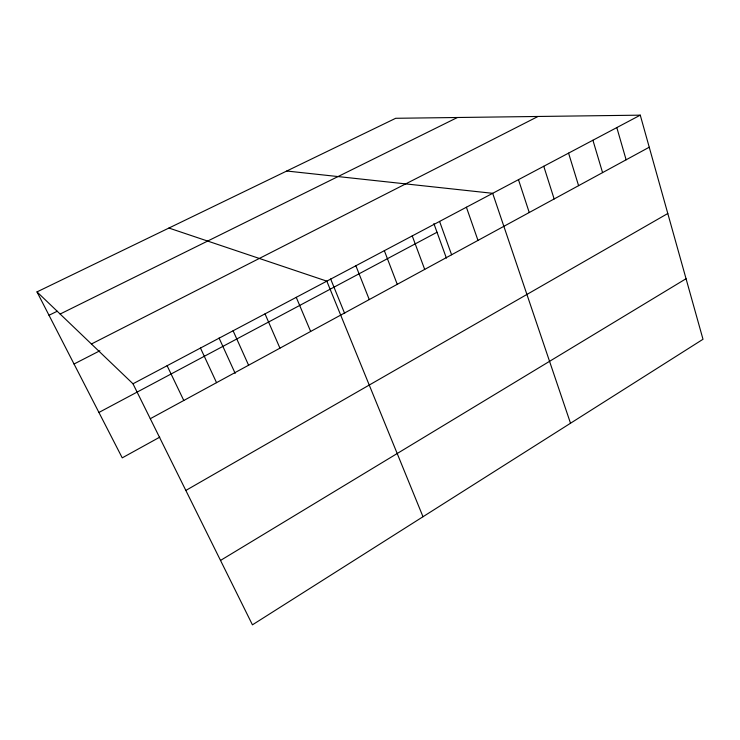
<?xml version="1.0" encoding="UTF-8"?>
<svg xmlns="http://www.w3.org/2000/svg" width="740" height="740" viewBox="0 0 740 740"><rect width="100%" height="100%" fill="white"/><g stroke="black" fill="none" stroke-linecap="round" stroke-linejoin="round"><path stroke-width="1.11" d="M220.52 560.43L686.054 278.73M185.842 490.444L667.795 213.499M159.757 437.155L122.239 457.857L37 291.893L395.687 118.289L640.266 115.163L703 339.272L252.433 624.837L132.987 383.782L37 291.893M150.294 418.711L649.239 147.223M98.919 412.457L437.016 232.258M132.987 383.782L640.266 115.163M74.037 364.015L99.909 350.742M91.418 343.989L538.008 116.476M60.134 314.038L457.422 117.503M49.016 315.277L57.202 311.244M286.75 171.014L492.683 193.316L570.512 423.243M168.914 228.04L326.821 281.144L423.003 516.733M167.111 365.717L183.788 400.488M200.466 348.05L216.543 382.663M219.059 338.023L235.172 373.367M233.1 330.771L248.594 365.227M265.022 313.871L279.951 348.161M296.25 297.332L310.643 331.455M330.641 278.952L344.683 313.492M355.875 265.762L369.26 299.561M384.347 250.684L397.25 284.327M412.245 235.912L424.695 269.397M433.881 223.6L446.396 258.121M439.588 221.436L451.604 254.764M466.404 207.237L477.985 240.407M518.472 179.663L529.239 212.51M543.761 166.269L554.149 198.958M568.57 153.134L578.587 185.666M592.916 140.239L602.573 172.614M616.818 127.585L626.123 159.803"/></g></svg>
